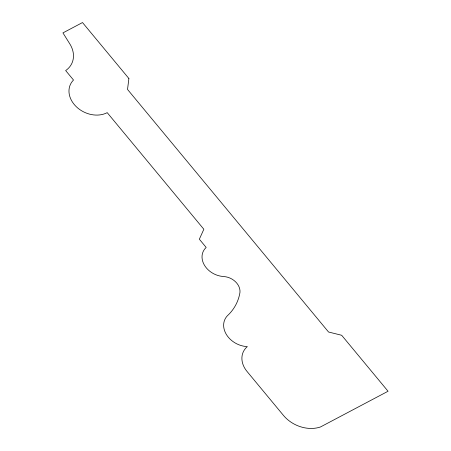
<?xml version="1.0" encoding="UTF-8"?>
<svg xmlns="http://www.w3.org/2000/svg" width="451" height="451" viewBox="0 0 451 451"><rect width="100%" height="100%" fill="white"/><g stroke="black" fill="none" stroke-linecap="round" stroke-linejoin="round"><path stroke-width="0.68" d="M128.896 78.525L127.526 89.445L328.548 332.015L341.666 335.273L388.057 391.248L320.498 426.962A29.929 23.582 25.8 0 1 283.324 415.253L247.199 371.658A23.841 18.784 25.8 0 1 247.323 346.616A21.654 17.065 25.8 0 1 226.193 334.191A21.654 17.065 25.8 0 1 228.606 314.595A64.313 50.681 25.8 0 0 239.684 293.984A15.108 11.906 25.8 0 0 225.827 276.801L222.23 276.395A19.889 15.672 25.8 0 1 204.156 264.726A19.889 15.672 25.8 0 1 206.18 247.452L199.342 239.205L203.846 229.255L107.214 112.649A24.343 19.184 25.8 0 1 76.253 106.673A24.343 19.184 25.8 0 1 73.507 80.03L65.66 70.559A27.426 21.609 25.8 0 0 69.758 43.798L62.943 32.889L82.505 22.55L128.896 78.525"/></g></svg>
